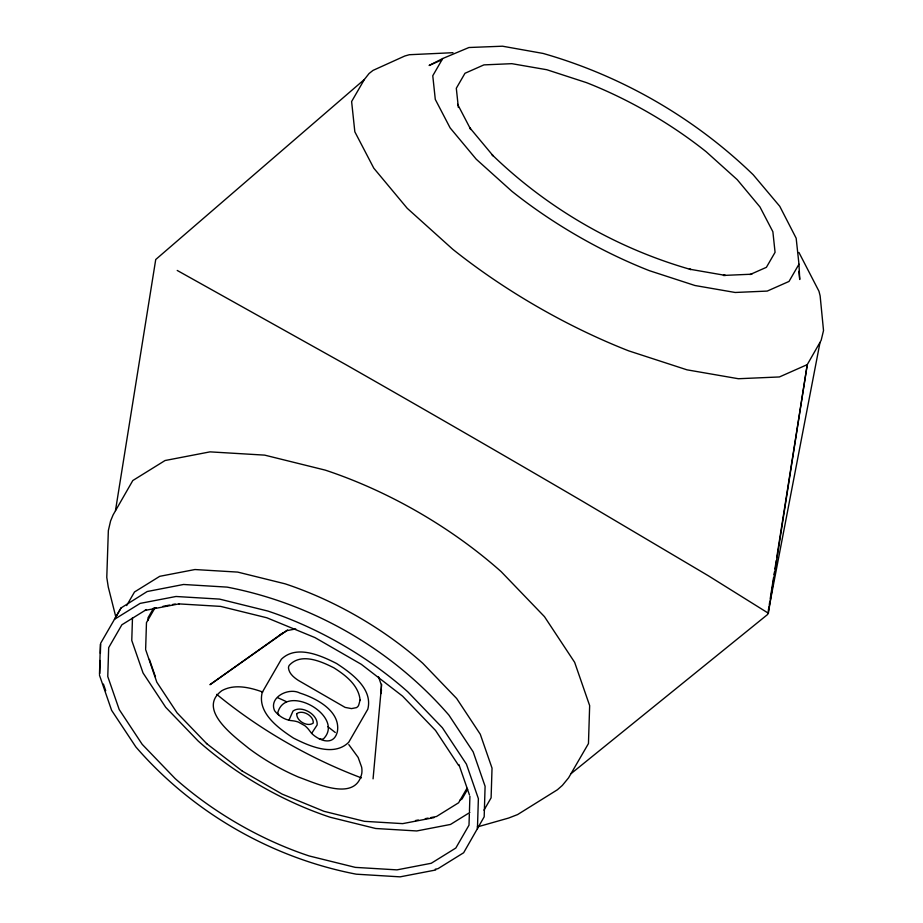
<?xml version="1.0" encoding="UTF-8"?>
<svg xmlns="http://www.w3.org/2000/svg" width="923" height="923" viewBox="0 0 923 923"><rect width="100%" height="100%" fill="white"/><g stroke="black" fill="none" stroke-linecap="round" stroke-linejoin="round"><path stroke-width="1.38" d="M99.476 674.321L100.422 644.139M99.73 673.455L100.134 660.499M100.365 653.311L100.676 643.227L121.04 607.957L147.184 591.528L183.527 584.478L227.139 587.12C312.597 603.55 391.975 649.377 448.947 715.163L473.164 751.864L485.094 786.292L484.183 816.809L463.646 852.748L437.964 868.693L435.206 869.224M132.485 617.683L131.77 640.47L143.042 672.959L165.69 707.272L198.191 741.042A210.709 112.006 30 0 0 330.215 817.247L375.707 828.496L416.735 830.954L450.505 824.447L469.865 812.436M145.661 648.604L146.469 622.621L154.845 608.107M147.968 620.475L148.049 617.729L152.964 609.215M469.346 814.167L468.999 825.174L455.824 848.029L431.249 863.27L396.982 869.87L355.343 867.378L309.17 855.956A213.859 113.679 30 0 1 175.185 778.62L142.2 744.342L119.205 709.533L107.772 676.547L108.683 647.646L121.871 624.79L146.434 609.549M469.438 811.409L469.911 796.272M477.433 828.854L478.379 798.637L466.427 764.152L442.382 727.751L407.897 691.915A223.608 118.859 30 0 0 267.797 611.038L219.524 599.096L175.981 596.489L140.146 603.388L114.464 619.333L121.04 607.957M373.065 778.85L381.649 684.312M381.476 689.781L381.118 693.542L381.384 685.108L378.465 676.686M115.49 510.546L155.733 259.513L364.366 79.482L369.05 73.528L373.019 70.402L404.77 56.015L409.316 54.722L452.985 52.692M768.409 610.126L768.859 607.288M769.309 604.45L769.759 601.611M770.209 598.773L773.578 577.486M774.028 574.648L774.478 571.81M774.928 568.972L776.266 560.457M776.716 557.619L807.256 364.62L821.158 340.322L823.524 330.538L820.132 295.856L818.978 291.264L798.926 252.441M819.993 342.583L767.74 614.383L571.152 773.566M288.911 720.275L292.995 711.079C301.429 704.768 318.377 714.54 317.12 725.005L311.628 733.393C319.346 740.904 334.057 746.534 337.449 731.281C340.518 711.01 316.324 698.215 299.813 693.035C288.657 687.139 268.581 697.303 274.581 710.698C278.838 716.34 285.53 720.321 292.649 720.782A17.895 9.518 30 0 1 298.279 722.051L304.821 725.674A17.952 9.542 30 0 1 309.332 730.405L311.628 733.393M364.366 79.482L351.617 101.53L354.836 131.793L373.803 168.194L407.205 208.275L452.789 249.302A300.056 125.966 30 0 0 628.655 350.844L686.966 369.823L738.388 378.73L779.416 376.953L807.256 364.62L768.386 613.23L708.368 575.779L582.275 501.131A4177.66 725.443 30 0 0 345.79 364.608L177.228 270.451M126.659 605.569L134.504 591.978L159.737 576.321L194.938 569.537L237.707 572.098L285.138 583.832A219.686 116.771 30 0 1 422.78 663.279L456.666 698.492L480.283 734.258L492.028 768.132L491.105 797.83L483.975 810.186M442.74 58.507L432.772 75.744L435.287 99.407L450.112 127.87L476.233 159.206L511.873 191.28A234.604 98.484 30 0 0 649.365 270.67L694.961 285.507L735.17 292.476L767.244 291.08L789.003 281.446L798.972 264.209L796.168 238.226L779.762 206.302L753.214 174.77C694.546 117.925 621.664 75.836 543.105 53.442L502.516 46.208L468.953 47.511L442.74 58.507L429.114 65.487L441.69 59.914M466.969 788.277L458.593 802.791L436.51 816.497L430.903 817.57M467.649 789.246L462.042 798.972L459.7 800.426M282.899 632.878L209.971 684.693L287.549 629.994M279.831 635.07L286.995 630.617L295.741 628.932M749.972 274.593L766.39 267.324L775.066 252.325L772.874 231.731L759.964 206.948L737.235 179.673L706.21 151.764A204.202 85.724 30 0 0 586.532 82.655L546.843 69.733L511.838 63.675L483.917 64.887L464.984 73.275L456.308 88.273L458.362 107.495M477.283 826.95L508.608 818.055L517.607 814.571L557.377 789.776L562.349 785.415L568.58 777.824L588.459 743.569L589.659 705.634L574.648 662.333L544.466 616.645L501.166 571.649A280.719 149.214 30 0 0 325.288 470.13L264.682 455.131L210.029 451.866L165.044 460.531L132.797 480.537L113.102 514.896L110.587 520.953L108.349 530.575L106.78 577.417L108.256 586.959L115.871 617.152M153.287 608.222L156.033 607.692M162.886 606.376L169.74 605.05M172.474 604.53L175.22 604M144.923 610.449L179.35 603.815L178.601 603.873L220.585 606.388L266.805 617.764L314.985 637.597L361.297 664.318L402.555 696.127L435.541 730.462L458.719 765.571M415.5 820.547L418.304 820.005M425.307 818.655L428.11 818.113M434.018 817.628L402.693 823.628L364.47 821.332L323.973 811.305L282.126 794.092L242.172 771.005M435.702 869.997L400.109 876.85L356.29 874.185C271.35 857.859 192.457 812.309 135.843 746.926L111.602 710.306L99.476 675.209M751.864 274.2L723.424 275.435L725.443 275.412L689.389 269.158L690.889 269.551C616.552 248.356 547.604 208.552 492.109 154.764L493.182 155.872L469.761 127.766L470.753 129.52L457.612 104.287M262.743 692.031C249.983 687.462 234.442 683.666 221.82 690.692C196.426 709.464 234.615 736.727 248.61 748.253A130.512 69.375 30 0 0 298.706 777.166C315.654 783.108 355.401 802.433 361.735 773.659A50.465 26.825 30 0 0 361.643 767.151L358.147 757.414L348.802 744.596M145.615 649.504L156.818 682.189L177.101 712.902L206.787 743.73M206.452 743.465L242.288 771.097M327.85 726.689L335.291 732.516M458.939 764.602L469.449 794.945M149.399 659.391L155.468 676.917M103.411 684.058L105.707 690.692M798.868 271.293L799.733 279.496L798.972 264.209M361.412 777.881A280.719 149.214 30 0 1 216.709 694.35M277.754 697.765A130.512 69.375 30 0 1 286.499 701.711M318.977 738.596A6.323 3.369 30 0 0 321.216 739.138L321.723 739.161A5.676 3.023 30 0 0 324.123 738.158C344.048 716.144 287.203 683.32 278.111 711.598A6.449 3.427 30 0 0 278.919 715.129M262.224 692.4C257.021 712.821 278.527 728.328 293.491 738.088C309.413 746.153 333.607 757.033 348.686 742.323L367.816 709.176C373.03 688.754 351.513 673.248 336.56 663.487C320.627 655.411 296.445 644.542 281.365 659.253L262.224 692.4M296.825 713.629C295.971 720.748 307.497 727.393 313.232 723.101C314.085 715.994 302.559 709.337 296.825 713.629M360.085 700.084L358.816 704.734A15.437 8.203 30 0 1 356.382 707.653L351.513 708.599L345.11 707.399L298.371 680.413C293.952 677.528 289.037 673.582 288.484 667.964A14.387 7.649 30 0 1 289.707 664.837C301.625 652.653 321.227 661.399 334.011 667.894C345.64 675.278 358.701 685.316 360.085 700.084"/></g></svg>
